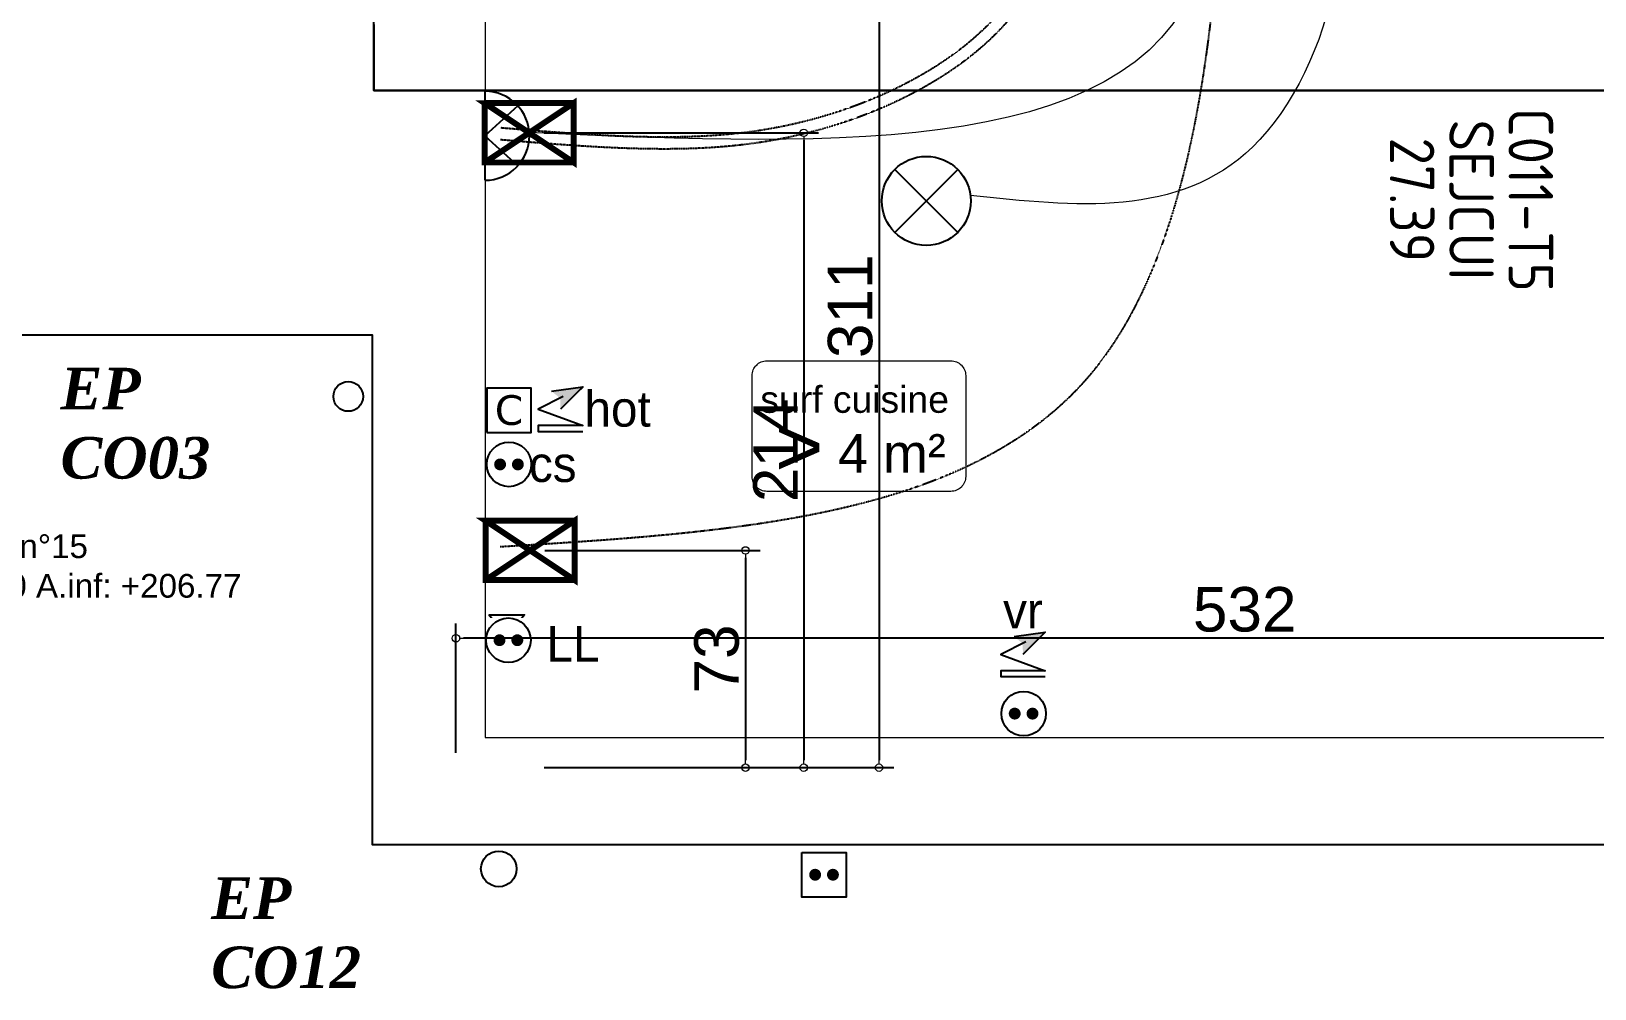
# Model space of a CAD drawing. Header units: millimetres. Extents: x 454430 to 532383, y -370512 to -310890.
# Drawn here: x 467997 to 473266, y -368285 to -365059 of the extents above; entities that cross this region are included whole.
import ezdxf
from ezdxf import colors
from ezdxf.entities.mleader import LeaderData, LeaderLine
from ezdxf.math import Vec2, Vec3

# ---------------------------------------------------------------- set-up
doc = ezdxf.new("R2010")
doc.units = ezdxf.units.MM
doc.set_wipeout_variables(frame=1)
doc.linetypes.add('prlm_ef', pattern=[0.165, 0.1, -0.065])
doc.linetypes.add('prlm_gaz', pattern=[36, 24, -3, 0, -3, 0, -3, 0, -3])
doc.layers.add('_GAZELEC-BOITE INCORPO', color=36, linetype='Continuous', lineweight=18)
doc.layers.add('_GAZELEC-RESERVATION', color=1, linetype='Continuous', lineweight=18)
for name, color, linetype in [('_GAZELEC-EAU CHAUDE', 1, 'Continuous'), ('prlm-EAU-EF', 161, 'Continuous'), ('prlm-EAU-EPEXT', 145, 'Continuous'), ('prlm-ELEC-CFO', 201, 'Continuous'), ('prlm-GAZ', 20, 'Continuous')]:
    doc.layers.add(name, color=color, linetype=linetype)
doc.layers.add('prlm-xpoly', color=7, linetype='Continuous', plot=False)
doc.layers.add('prlm-ZEROPLOT', color=254, linetype='Continuous', plot=False)
doc.styles.add('Arial', font='arial.ttf')
doc.styles.add('prlm-eau-ep', font='timesbi.ttf', dxfattribs={"height": 18})
doc.styles.add('prlm-elec-cfo', font='comic.ttf', dxfattribs={"height": 12})
doc.styles.add('prlm-sejc', font='arial.ttf', dxfattribs={"height": 20})
doc.styles.add('prlm-xpoly', font='isocp.shx', dxfattribs={"height": 15})
doc.styles.get("Standard").update_dxf_attribs({"font": 'arial.ttf'})
doc.dimstyles.new('200', dxfattribs={"dimtxt": 150, "dimasz": 25, "dimexe": 50, "dimexo": 50, "dimgap": 20, "dimtad": 1, "dimdec": 0, "dimlfac": 0.1, "dimdsep": 46, "dimtxsty": 'Arial', "dimblk1": 'DOTBLANK', "dimblk2": 'DOTBLANK', "dimsah": 1, "dimcen": 25, "dimclrd": 5, "dimclre": 5, "dimadec": 0, "dimazin": 0, "dimtfac": 1, "dimtdec": 0, "dimtmove": 0, "dimatfit": 3, "dimldrblk": 'DOTBLANK', "dimfxl": 50, "dimtolj": 1, "dimtzin": 0, "dimarcsym": 0})

# ---------------------------------------------------------------- blocks, each defined once
blk = doc.blocks.new('xi.LLrob')
at = {"layer": 'prlm-EAU-EF', "color": 0}
blk.add_lwpolyline([(-6, 7.5), (6, 7.5), (-6, -7.5), (6, -7.5)], close=True, dxfattribs=at)
blk = doc.blocks.new('xi.LL')
at = {"color": 0, "lineweight": 5}
blk.add_wipeout([(-7.5, -7.5), (7.5, -7.5), (7.5, 7.5), (-7.5, 7.5)], dxfattribs=at).dxf.layer = 'prlm-ELEC-CFO'
at = {"layer": 'prlm-ELEC-CFO', "color": 0, "linetype": 'ByBlock', "lineweight": 5, "const_width": 2}
for points in [[(-4, 0, 1), (-2, 0, 1)], [(2, 0, 1), (4, 0, 1)]]:
    blk.add_lwpolyline(points, format="xyb", close=True, dxfattribs=at)
at = {"layer": 'prlm-ELEC-CFO', "color": 0, "linetype": 'ByBlock', "lineweight": -2}
blk.add_circle((0, 0), 7.5, dxfattribs=at)
blk = doc.blocks.new('xi.PC-EXT')
at = {"layer": 'prlm-ELEC-CFO', "color": 0, "linetype": 'ByBlock', "lineweight": -2, "flags": 128}
blk.add_lwpolyline([(-7.5, 7.5), (7.5, 7.5), (7.5, -7.5), (-7.5, -7.5)], close=True, dxfattribs=at)
at = {"layer": 'prlm-ELEC-CFO', "color": 0, "linetype": 'ByBlock', "lineweight": 5, "const_width": 2}
for points in [[(-4, 0, 1), (-2, 0, 1)], [(2, 0, 1), (4, 0, 1)]]:
    blk.add_lwpolyline(points, format="xyb", close=True, dxfattribs=at)
blk = doc.blocks.new('xi.VR')
at = {"layer": 'prlm-ELEC-CFO', "lineweight": 5}
blk.add_hatch(color=0, dxfattribs=at).paths.add_polyline_path([(-3, 6), (-0.1, 3.7), (0, 0), (7.5, 7.5)])
at = {"layer": 'prlm-ELEC-CFO', "color": 0}
for points in [[(-3, 6), (7.5, 7.5), (0, 0)], [(0.95, 4.23), (-7.5, 0), (7.5, -5.5), (-7.5, -5.5), (-7.5, -7.5), (7.5, -7.5)]]:
    blk.add_lwpolyline(points, dxfattribs=at)
blk = doc.blocks.new('xi.HOT')
at = {"layer": 'prlm-ELEC-CFO', "lineweight": 5}
blk.add_hatch(color=0, dxfattribs=at).paths.add_polyline_path([(-3, 6), (-0.1, 3.7), (0, 0), (7.5, 7.5)])
at = {"layer": 'prlm-ELEC-CFO', "color": 0}
for points in [[(-3, 6), (7.5, 7.5), (0, 0)], [(0.95, 4.23), (-7.5, 0), (7.5, -5.5), (-7.5, -5.5), (-7.5, -7.5), (7.5, -7.5)]]:
    blk.add_lwpolyline(points, dxfattribs=at)
blk = doc.blocks.new('xi.PCS')
at = {"color": 0, "lineweight": 5}
blk.add_wipeout([(-7.5, -7.5), (7.5, -7.5), (7.5, 7.5), (-7.5, 7.5)], dxfattribs=at).dxf.layer = 'prlm-ELEC-CFO'
at = {"layer": 'prlm-ELEC-CFO', "color": 0, "linetype": 'ByBlock', "lineweight": 5, "const_width": 2}
for points in [[(-4, 0, 1), (-2, 0, 1)], [(2, 0, 1), (4, 0, 1)]]:
    blk.add_lwpolyline(points, format="xyb", close=True, dxfattribs=at)
at = {"layer": 'prlm-ELEC-CFO', "color": 0, "linetype": 'ByBlock', "lineweight": -2}
blk.add_circle((0, 0), 7.5, dxfattribs=at)
blk = doc.blocks.new('xi.SF32')
at = {"layer": 'prlm-ELEC-CFO', "color": 0, "flags": 128}
blk.add_lwpolyline([(-7.5, -7.5), (7.5, -7.5), (7.5, 7.5), (-7.5, 7.5)], close=True, dxfattribs=at)
at = {"layer": 'prlm-ELEC-CFO', "color": 0, "linetype": 'ByBlock', "insert": (0, 0), "char_height": 10, "width": 11.36, "attachment_point": 5}
blk.add_mtext('{\\fVerdana|b0|i0|c0|p34;C}', dxfattribs=at)
blk = doc.blocks.new('xi.PC')
at = {"color": 0, "lineweight": 5}
blk.add_wipeout([(-7.5, -7.5), (7.5, -7.5), (7.5, 7.5), (-7.5, 7.5)], dxfattribs=at).dxf.layer = 'prlm-ELEC-CFO'
at = {"layer": 'prlm-ELEC-CFO', "color": 0, "linetype": 'ByBlock', "lineweight": 5, "const_width": 2}
for points in [[(-4, 0, 1), (-2, 0, 1)], [(2, 0, 1), (4, 0, 1)]]:
    blk.add_lwpolyline(points, format="xyb", close=True, dxfattribs=at)
at = {"layer": 'prlm-ELEC-CFO', "color": 0, "linetype": 'ByBlock', "lineweight": -2}
blk.add_circle((0, 0), 7.5, dxfattribs=at)
blk = doc.blocks.new('xi.PTCE')
at = {"layer": 'prlm-ELEC-CFO', "color": 0}
for points in [[(-10.61, 10.61), (10.61, -10.61)], [(10.61, 10.61), (-10.61, -10.61)]]:
    blk.add_lwpolyline(points, dxfattribs=at)
at = {"layer": 'prlm-ELEC-CFO', "color": 0, "linetype": 'ByBlock'}
blk.add_circle((0, 0), 15, dxfattribs=at)
blk = doc.blocks.new('xi.ECAP')
at = {"color": 0}
blk.add_wipeout([(-15, 0), (-10.13, 11.06), (0, 15), (10.13, 11.06), (15, 0)], dxfattribs=at).dxf.layer = 'prlm-ELEC-CFO'
at = {"layer": 'prlm-ELEC-CFO', "color": 0, "linetype": 'ByBlock', "lineweight": -2, "flags": 128}
blk.add_lwpolyline([(15, 0, 1), (-15, 0)], format="xyb", close=True, dxfattribs=at)
at = {"layer": 'prlm-ELEC-CFO', "color": 0}
blk.add_lwpolyline([(-10.13, 11.06), (0, 0), (10.13, 11.06)], dxfattribs=at)
blk = doc.blocks.new('xi.4m²')
at = {"color": 0}
blk.add_wipeout([(-34.54, 20.54), (34.54, 20.54), (34.54, -20.54), (-34.54, -20.54)], dxfattribs=at).dxf.layer = 'prlm-ELEC-CFO'
at = {"layer": 'prlm-ELEC-CFO', "color": 0, "lineweight": 13}
blk.add_lwpolyline([(-31, 22), (31, 22, -0.414214), (36, 17), (36, -17, -0.414214), (31, -22), (-31, -22, -0.414214), (-36, -17), (-36, 17, -0.414214)], format="xyb", close=True, dxfattribs=at)
at = {"layer": 'prlm-ELEC-CFO', "color": 0, "attachment_point": 6, "line_spacing_factor": 0.8, "style": 'prlm-sejc'}
for s, insert, char_height in [('surf cuisine', (30.36, 8.9), 9), ('4 m²', (29.31, -9.19), 13)]:
    blk.add_mtext(s, dxfattribs=dict(at, insert=insert, char_height=char_height))
at = {"layer": 'prlm-ELEC-CFO', "color": 0, "style": 'prlm-sejc', "flags": 8}
blk.add_attdef('?', (-28.3, -16.79), '', height=20, dxfattribs=at)
blk = doc.blocks.new('xi.epext')
at = {"layer": 'prlm-EAU-EPEXT', "color": 0, "linetype": 'ByBlock', "lineweight": -2}
blk.add_circle((0, 0), 5, dxfattribs=at)
blk = doc.blocks.new('_DOTBLANK')
at = {"color": 0, "linetype": 'ByBlock'}
blk.add_line((-0.5, 0), (-1, 0), dxfattribs=at)
blk.add_circle((0, 0), 0.5, dxfattribs=at)
blk = doc.blocks.new('*D194')
at = {"layer": '_GAZELEC-BOITE INCORPO', "color": 5, "lineweight": -2, "transparency": 16777216}
for p, q in [((469428.1, -367490.2), (469428.1, -367054.2)), ((474744.8, -367389.9), (474744.8, -367054.2)), ((474719.8, -367104.2), (469453.1, -367104.2))]:
    blk.add_line(p, q, dxfattribs=at)
at = {"layer": '_GAZELEC-BOITE INCORPO', "color": 5, "lineweight": -2, "transparency": 16777216, "xscale": 25, "yscale": 25, "zscale": 25, "rotation": 180}
blk.add_blockref('_DOTBLANK', (469428.1, -367104.2), dxfattribs=at)
at = {"layer": '_GAZELEC-BOITE INCORPO', "color": 5, "lineweight": -2, "transparency": 16777216, "xscale": 25, "yscale": 25, "zscale": 25}
blk.add_blockref('_DOTBLANK', (474744.8, -367104.2), dxfattribs=at)
at = {"layer": '_GAZELEC-BOITE INCORPO', "color": 0, "transparency": 16777216, "insert": (472086.5, -367007.6), "char_height": 150, "attachment_point": 5, "style": 'Arial'}
blk.add_mtext('\\A1;532', dxfattribs=at)
blk = doc.blocks.new('*D195')
at = {"layer": '_GAZELEC-BOITE INCORPO', "color": 5, "lineweight": -2, "transparency": 16777216}
for p, q in [((469728.1, -366808.2), (470453.9, -366808.2)), ((470403.9, -366833.2), (470403.9, -367515.2)), ((469728.1, -367540.2), (470453.9, -367540.2))]:
    blk.add_line(p, q, dxfattribs=at)
at = {"layer": '_GAZELEC-BOITE INCORPO', "color": 5, "lineweight": -2, "transparency": 16777216, "xscale": 25, "yscale": 25, "zscale": 25}
for p, rotation in [((470403.9, -366808.2), 90), ((470403.9, -367540.2), 270)]:
    blk.add_blockref('_DOTBLANK', p, dxfattribs=dict(at, rotation=rotation))
at = {"layer": '_GAZELEC-BOITE INCORPO', "color": 0, "transparency": 16777216, "insert": (470307.2, -367174.2), "char_height": 150, "attachment_point": 5, "rotation": 90, "style": 'Arial'}
blk.add_mtext('\\A1;73', dxfattribs=at)
blk = doc.blocks.new('*D196')
at = {"layer": '_GAZELEC-BOITE INCORPO', "color": 5, "lineweight": -2, "transparency": 16777216}
for p, q in [((469725, -365401.1), (470650.3, -365401.1)), ((470600.3, -365426.1), (470600.3, -367515.2)), ((469725.2, -367540.2), (470650.3, -367540.2))]:
    blk.add_line(p, q, dxfattribs=at)
at = {"layer": '_GAZELEC-BOITE INCORPO', "color": 5, "lineweight": -2, "transparency": 16777216, "xscale": 25, "yscale": 25, "zscale": 25}
for p, rotation in [((470600.3, -365401.1), 90), ((470600.3, -367540.2), 270)]:
    blk.add_blockref('_DOTBLANK', p, dxfattribs=dict(at, rotation=rotation))
at = {"layer": '_GAZELEC-BOITE INCORPO', "color": 0, "transparency": 16777216, "insert": (470505, -366470.7), "char_height": 150, "attachment_point": 5, "rotation": 90, "style": 'Arial'}
blk.add_mtext('\\A1;214', dxfattribs=at)
blk = doc.blocks.new('*D197')
at = {"layer": '_GAZELEC-BOITE INCORPO', "color": 5, "lineweight": -2, "transparency": 16777216}
for p, q in [((470207.9, -364430.9), (470904, -364430.9)), ((470854, -364455.9), (470854, -367515.2)), ((470208.1, -367540.2), (470904, -367540.2))]:
    blk.add_line(p, q, dxfattribs=at)
at = {"layer": '_GAZELEC-BOITE INCORPO', "color": 5, "lineweight": -2, "transparency": 16777216, "xscale": 25, "yscale": 25, "zscale": 25}
for p, rotation in [((470854, -364430.9), 90), ((470854, -367540.2), 270)]:
    blk.add_blockref('_DOTBLANK', p, dxfattribs=dict(at, rotation=rotation))
at = {"layer": '_GAZELEC-BOITE INCORPO', "color": 0, "transparency": 16777216, "insert": (470757.4, -365985.5), "char_height": 150, "attachment_point": 5, "rotation": 90, "style": 'Arial'}
blk.add_mtext('\\A1;311', dxfattribs=at)

msp = doc.modelspace()

# ---------------------------------------------------------------- linework, layer by layer
at = {"layer": '_GAZELEC-BOITE INCORPO', "const_width": 20}
msp.add_lwpolyline([(469628.1, -366708.2), (469528.1, -366708.2), (469528.1, -366908.2), (469828.1, -366908.1), (469828.1, -366708.1), (469528.1, -366708.2), (469828.1, -366908.1), (469828.1, -366708.1), (469528.1, -366908.2)], dxfattribs=at)
at = {"layer": 'prlm-ELEC-CFO', "lineweight": 13}
for points in [[(472020.2, -364300.7), (472257.9, -364389.8), (472112.3, -365449.6), (471162.2, -365612.4)], [(471985.8, -364323.4), (471950.2, -364811.9), (469675.4, -365400.5)]]:
    msp.add_spline(points, degree=3, dxfattribs=at)
at = {"layer": 'prlm-xpoly', "lineweight": 0}
msp.add_lwpolyline([(469527, -364316.1), (469526.9, -367438.1), (476261.6, -367438.1), (476261.6, -363762.1), (476261.6, -363762.1), (476261.6, -363502.1), (475361.6, -363502.1), (475361.6, -363202.1), (473969.3, -363202.1), (473969.4, -362302.1), (471942.3, -362302.1), (471926.9, -364315.8)], close=True, dxfattribs=at)

# ---------------------------------------------------------------- block references
at = {"layer": 'prlm-EAU-EF', "xscale": 10, "yscale": 10, "zscale": 10}
msp.add_blockref('xi.LLrob', (469599.2, -367099.8), dxfattribs=at)
at = {"layer": 'prlm-EAU-EPEXT'}
for p, xscale, yscale, zscale in [((469065.2, -366289.6), 10, 10, 10), ((469572.5, -367881.3), 11.99999999999999, 11.99999999999999, 11.99999999999999)]:
    msp.add_blockref('xi.epext', p, dxfattribs=dict(at, xscale=xscale, yscale=yscale, zscale=zscale))
at = {"layer": 'prlm-ELEC-CFO', "xscale": 10, "yscale": 10, "zscale": 10}
for name, p in [('xi.PTCE', (471013.3, -365630.6)), ('xi.SF32', (469606.9, -366336.2)), ('xi.PC-EXT', (470668.7, -367901))]:
    msp.add_blockref(name, p, dxfattribs=at)

# ---------------------------------------------------------------- texts
at = {"layer": 'prlm-EAU-EPEXT', "char_height": 140, "attachment_point": 1, "style": 'prlm-eau-ep'}
for s, insert in [('EP CO03', (468095.3, -366192.8)), ('EP CO12', (468603.1, -367909.6))]:
    msp.add_mtext_dynamic_manual_height_columns(s, width=91.584, gutter_width=75, heights=[0], dxfattribs=dict(at, insert=insert))
at = {"layer": 'prlm-xpoly', "lineweight": 20, "insert": (472850.7, -365627.2), "char_height": 150, "attachment_point": 5, "rotation": 270, "line_spacing_factor": 0.8, "style": 'prlm-xpoly'}
msp.add_mtext('C011-T5\\PSEJCUI\\P27.39', dxfattribs=at)

# ---------------------------------------------------------------- next in the draw order: block references
at = {"layer": 'prlm-ELEC-CFO', "xscale": 10, "yscale": 10, "zscale": 10, "rotation": 269.9999999999995}
msp.add_blockref('xi.ECAP', (469525.8, -365411.1), dxfattribs=at)
at = {"layer": 'prlm-ELEC-CFO', "xscale": 10, "yscale": 10, "zscale": 10}
msp.add_blockref('xi.4m²', (470786.1, -366389.3), dxfattribs=at).add_auto_attribs({'?': '>'})
for name, p in [('xi.LL', (469605, -367110.8)), ('xi.PC', (471341.3, -367358.1))]:
    msp.add_blockref(name, p, dxfattribs=at)

# ---------------------------------------------------------------- next in the draw order: texts
at = {"layer": 'prlm-EAU-EF', "lineweight": 20, "insert": (469816.9, -367112.2), "char_height": 120, "attachment_point": 5, "line_spacing_factor": 0.8, "style": 'prlm-elec-cfo', "bg_fill": 3, "box_fill_scale": 1.1, "bg_fill_color": 256, "bg_fill_transparency": 0}
msp.add_mtext('LL', dxfattribs=at)
at = {"layer": 'prlm-ELEC-CFO', "lineweight": 20, "char_height": 120, "attachment_point": 5, "line_spacing_factor": 0.8, "style": 'prlm-elec-cfo', "bg_fill": 3, "box_fill_scale": 1.1, "bg_fill_color": 256, "bg_fill_transparency": 0}
for s, insert in [('hot', (469973, -366332.1)), ('cs', (469754.4, -366518.5)), ('vr', (471339.1, -367011.2))]:
    msp.add_mtext(s, dxfattribs=dict(at, insert=insert))

# ---------------------------------------------------------------- next in the draw order: linework, layer by layer
at = {"layer": '_GAZELEC-BOITE INCORPO', "const_width": 20}
msp.add_lwpolyline([(469625, -365301.1), (469525, -365301.2), (469525.1, -365501.2), (469825, -365501.1), (469825, -365301.1), (469525, -365301.2), (469825, -365501.1), (469825, -365301.1), (469525.1, -365501.2)], dxfattribs=at)
at = {"layer": '_GAZELEC-EAU CHAUDE', "linetype": 'prlm_ef'}
msp.add_spline([(470227.8, -362067.4), (470579.9, -362113.2), (471087.1, -362396.1), (471406.9, -363425.8), (471309.9, -364997.8), (470508.5, -365424.4), (470057.6, -365455), (469577.7, -365424.8)], degree=3, dxfattribs=at)
at = {"layer": 'prlm-EAU-EF', "linetype": 'prlm_ef'}
for points in [[(469569.1, -337923.8), (469359.1, -337923.8), (469102.2, -338022.5), (468975.8, -338111.9), (468879.4, -338292.6), (468775.2, -338623.3), (468693.9, -339307.3), (468659.3, -339692.3), (468659.3, -340125.7), (468659.3, -341243.5), (468659.3, -343906.6), (468635.9, -346330.3), (468655.1, -347591), (468655.1, -349506.5), (468690.1, -349958.3), (468671.5, -350288.4), (468643.5, -350669.4), (468643.5, -350927), (468643.5, -351938.8), (468582, -353897.9), (468532.4, -355117.8), (468497.9, -356209.2), (468497.9, -358069.4), (468497.9, -359957.6), (468497.9, -360088.5), (468497.9, -360443.6), (468377.2, -361121.4), (468229.4, -361474.3), (467715.5, -362036.1), (467246.5, -362337.3), (466978.9, -362508.7), (466817.4, -362645.3), (466517.2, -362979.7), (466219.3, -363420.2), (466033.9, -363964.4), (466033.9, -364366.9), (466148.6, -364880.8), (466335.7, -365201.5), (466898.3, -365503.9), (467193, -365526.6)], [(470216.9, -362035.2), (470718.1, -362071.7), (474591.4, -365944.9), (474747.5, -367520.2)]]:
    msp.add_spline(points, degree=3, dxfattribs=at)
msp.add_open_spline([(470224.8, -362107.2), (470265.3, -362110.2), (470305.6, -362113.2), (470385.5, -362120.7), (470425.1, -362125.2), (470481.6, -362133.9), (470498.7, -362136.9), (470529.8, -362142.9), (470543.7, -362145.8), (470565.5, -362150.9), (470573.5, -362152.8), (470589.5, -362156.9), (470597.5, -362159), (470621.5, -362165.8), (470637.4, -362170.6), (470685, -362186.3), (470716.3, -362198.2), (470788.8, -362229.6), (470829.4, -362250.3), (470906.6, -362296.2), (470943.2, -362321.5), (470989.5, -362358.7), (471001.5, -362369), (471022.1, -362387.6), (471030.8, -362395.8), (471045.5, -362410.5), (471051.7, -362416.8), (471069.7, -362436), (471081.1, -362449.1), (471102.9, -362476.1), (471113.3, -362489.9), (471142.6, -362531.6), (471160, -362560.4), (471191.8, -362620.3), (471206.2, -362651.5), (471232.1, -362716), (471243.7, -362749.3), (471264.7, -362817.9), (471274.1, -362853.2), (471291, -362925.5), (471298.6, -362962.5), (471316.2, -363058.3), (471325.4, -363118.2), (471342.5, -363240.3), (471350.4, -363302.5), (471361.2, -363385.9), (471363.9, -363406.3), (471368.5, -363440.7), (471370.4, -363454.6), (471374.3, -363482.4), (471376.2, -363496.4), (471382.1, -363538.2), (471386.1, -363566.1), (471398.1, -363649.7), (471406.1, -363705.5), (471424.6, -363839.4), (471434.6, -363917.4), (471450.8, -364070.9), (471457, -364146.6), (471462.5, -364282.1), (471462.8, -364342.5), (471457.8, -364459.9), (471452.4, -364517), (471436.9, -364613.6), (471428.2, -364654), (471406.3, -364732.3), (471393.1, -364770.1), (471361.7, -364842.7), (471343.5, -364877.6), (471313.5, -364925.1), (471304, -364939), (471288.4, -364960.2), (471282.7, -364967.8), (471270.8, -364982.7), (471264.7, -364990), (471245.8, -365011.9), (471232.5, -365026.2), (471190, -365068.8), (471158.6, -365096.1), (471091.2, -365147.6), (471055.3, -365171.8), (470979.9, -365217), (470940.5, -365238), (470859, -365276.6), (470817, -365294.2), (470731.5, -365325.8), (470688, -365339.8), (470624.8, -365357.4), (470605.2, -365362.5), (470569.1, -365371.1), (470552.6, -365374.8), (470523.8, -365380.8), (470511.5, -365383.2), (470486.8, -365387.7), (470474.5, -365389.8), (470437.6, -365395.8), (470413.1, -365399.1), (470339.6, -365407.7), (470290.8, -365411.4), (470193.1, -365415.6), (470144.3, -365416.2), (470075.6, -365415.4), (470055.9, -365415), (470016.6, -365414), (469996.9, -365413.3), (469937.7, -365410.8), (469898.1, -365408.7), (469766.4, -365400.4), (469673.8, -365392.7), (469581, -365384.9)], degree=3, knots=[0, 0, 0, 0, 122.224675, 122.224675, 244.44935, 244.44935, 297.89689, 297.89689, 341.554572, 341.554572, 366.806028, 366.806028, 392.057484, 392.057484, 442.560396, 442.560396, 543.56622, 543.56622, 680.768119, 680.768119, 817.970018, 817.970018, 868.064814, 868.064814, 906.720945, 906.720945, 935.457918, 935.457918, 992.931862, 992.931862, 1050.405807, 1050.405807, 1162.256656, 1162.256656, 1274.107505, 1274.107505, 1385.958355, 1385.958355, 1497.809204, 1497.809204, 1609.660053, 1609.660053, 1782.059865, 1782.059865, 1954.459677, 1954.459677, 2010.130017, 2010.130017, 2047.896978, 2047.896978, 2085.663939, 2085.663939, 2161.19786, 2161.19786, 2312.265704, 2312.265704, 2525.760522, 2525.760522, 2739.25534, 2739.25534, 2917.805241, 2917.805241, 3096.355142, 3096.355142, 3231.736285, 3231.736285, 3367.117428, 3367.117428, 3502.49857, 3502.49857, 3560.045303, 3560.045303, 3592.263232, 3592.263232, 3624.481161, 3624.481161, 3688.917019, 3688.917019, 3821.61335, 3821.61335, 3954.309681, 3954.309681, 4087.006011, 4087.006011, 4219.702342, 4219.702342, 4352.398673, 4352.398673, 4411.695854, 4411.695854, 4461.511487, 4461.511487, 4499.00734, 4499.00734, 4536.503192, 4536.503192, 4611.494897, 4611.494897, 4761.478307, 4761.478307, 4911.461717, 4911.461717, 4971.423569, 4971.423569, 5031.385421, 5031.385421, 5151.309126, 5151.309126, 5429.749467, 5429.749467, 5429.749467, 5429.749467], dxfattribs=at)
at = {"layer": 'prlm-GAZ', "linetype": 'prlm_gaz', "ltscale": 0.8}
msp.add_spline([(469771.7, -349291.6), (469559.1, -349291.6), (469341.2, -349317.3), (469080.1, -349391.2), (468929.7, -349497), (468828.4, -349637), (468745.8, -349969.7), (468712.8, -350271.3), (468687.7, -350766.4), (468687.7, -352199.7), (468602.5, -357573.6), (468602.5, -359436.9), (468574.1, -360768.2), (467756.4, -362073.2), (467141.6, -362469.9), (466346.1, -363265.3), (466095.5, -363879.3), (466139.8, -364772.4), (466239.1, -365040.1), (466340.8, -365193.6), (467196.1, -365551.3), (467208.3, -365551.3)], degree=3, dxfattribs=at)
at = {"layer": 'prlm-ZEROPLOT'}
msp.add_lwpolyline([(460621.8, -321130.8), (469528.3, -321130.8), (469528.3, -324327.2), (476621.9, -324326.1), (476621.9, -365259.1), (469151.8, -365259.1), (469147, -363469), (460621.8, -363469)], close=True, dxfattribs=at)

# ---------------------------------------------------------------- next in the draw order: block references
at = {"layer": 'prlm-ELEC-CFO', "xscale": 10, "yscale": 10, "zscale": 10}
for name, p in [('xi.HOT', (469780.3, -366332.1)), ('xi.PCS', (469606.9, -366518.5)), ('xi.VR', (471339.1, -367158.4))]:
    msp.add_blockref(name, p, dxfattribs=at)

# ---------------------------------------------------------------- next in the draw order: texts
at = {"layer": 'prlm-ELEC-CFO', "lineweight": 20, "insert": (469822.7, -367123.2), "char_height": 120, "attachment_point": 5, "line_spacing_factor": 0.8, "style": 'prlm-elec-cfo', "bg_fill": 3, "box_fill_scale": 1.1, "bg_fill_color": 256, "bg_fill_transparency": 0}
msp.add_mtext('LL', dxfattribs=at)

# ---------------------------------------------------------------- next in the draw order: dimensions: what is measured, and where the dimension line sits
at = {"layer": '_GAZELEC-BOITE INCORPO'}
dim = msp.add_linear_dim(base=(470854, -367540.2), p1=(470157.9, -364430.9), p2=(470158.1, -367540.2), angle=90, dimstyle='200', dxfattribs=at)
dim.commit()
dim.dimension.update_dxf_attribs({"geometry": '*D197', "text_midpoint": (470757.4, -365985.5)})

# ---------------------------------------------------------------- next in the draw order: linework, layer by layer
at = {"layer": 'prlm-EAU-EF', "linetype": 'prlm_ef'}
msp.add_spline([(470228.7, -362047.4), (470576.6, -362082.4), (471225.6, -362368.7), (471797.3, -363193.7), (471978.5, -364957.5), (471562.9, -366219.4), (469577, -366796.5)], degree=3, dxfattribs=at)
at = {"layer": 'prlm-ZEROPLOT'}
msp.add_lwpolyline([(460621.8, -363469), (469147, -363469), (469151.8, -365259.1), (476621.9, -365259.1), (476621.8, -367799.9), (469147, -367799.9), (469147, -366083.5), (460621.8, -366083.5)], close=True, dxfattribs=at)

# ---------------------------------------------------------------- next in the draw order: dimensions: what is measured, and where the dimension line sits
at = {"layer": '_GAZELEC-BOITE INCORPO'}
for base, p1, p2, picture, middle in [((470600.3, -367540.2), (469675, -365401.1), (469675.2, -367540.2), '*D196', (470505, -366470.7)), ((470403.9, -367540.2), (469678.1, -366808.2), (469678.1, -367540.2), '*D195', (470307.2, -367174.2))]:
    dim = msp.add_linear_dim(base=base, p1=p1, p2=p2, angle=90, dimstyle='200', dxfattribs=at)
    dim.commit()
    dim.dimension.update_dxf_attribs({"geometry": picture, "text_midpoint": middle})
dim = msp.add_linear_dim(base=(469428.1, -367104.2), p1=(474744.8, -367439.9), p2=(469428.1, -367540.2), dimstyle='200', dxfattribs=at)
dim.commit()
dim.dimension.update_dxf_attribs({"geometry": '*D194', "text_midpoint": (472086.5, -367007.6)})

# ---------------------------------------------------------------- next in the draw order: leaders
at = {"layer": '_GAZELEC-RESERVATION', "color": 6}
ml = msp.add_multileader_mtext('Standard', dxfattribs=at)
ml.set_content('résa n°15\\P%%C160 A.inf: +206.77', color=6)
ml.set_leader_properties()
ml.build(insert=Vec2(0, 0))
ml.multileader.update_dxf_attribs({"has_text_frame": 1, "arrow_head_size": 80, "scale": 20})
ctx = ml.context
ctx.base_point, ctx.scale, ctx.char_height, ctx.arrow_head_size, ctx.landing_gap_size, ctx.plane_origin = Vec3(467668.3, -366795.7), 20, 80, 80, 40, Vec3(461961, -366597.4)
notes = []
notes.append((ctx, [(1, (1, 1, 0), (467578.4, -366795.7), (1, 0), 89.8, [(0, [(467251.8, -366014.8)], 0, [])])]))
ctx.mtext.insert, ctx.mtext.width, ctx.mtext.flow_direction = Vec3(467708.3, -366754.1), 1568.85, 5
for ctx, leaders in notes:
    for number, flags, end, landing, length, lines in leaders:
        leader = LeaderData()
        leader.index, (leader.has_last_leader_line, leader.has_dogleg_vector, leader.attachment_direction) = number, flags
        leader.last_leader_point, leader.dogleg_vector, leader.dogleg_length = Vec3(end), Vec3(landing), length
        for number, points, colour, breaks in lines:
            line = LeaderLine()
            line.index, line.vertices, line.color, line.breaks = number, Vec3.list(points), colors.encode_raw_color(colour), breaks
            leader.lines.append(line)
        ctx.leaders.append(leader)

doc.saveas('drawing.dxf')
